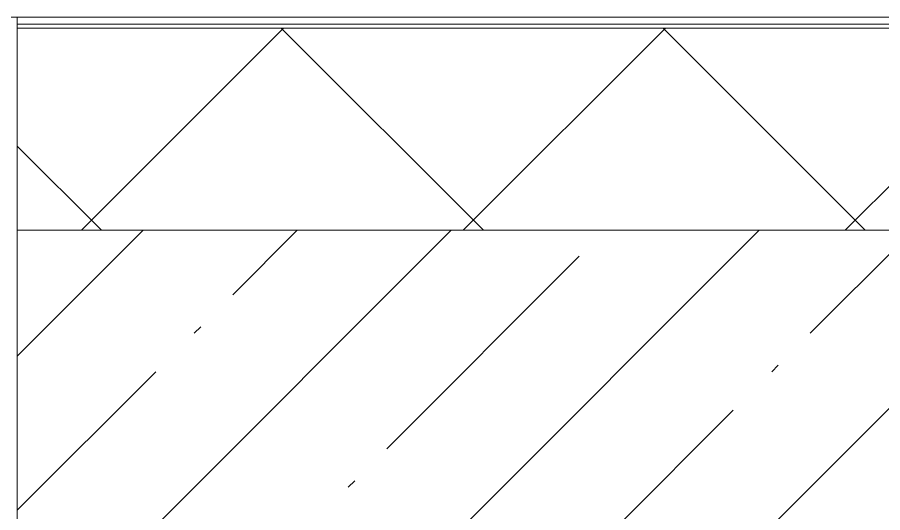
# Model space of a CAD drawing. Header units: millimetres. Extents: x -213911 to 415037, y -3642 to 107391.
# Drawn here: x 37705 to 38346, y 102597 to 102964 of the extents above; entities that cross this region are included whole.
import ezdxf

# ---------------------------------------------------------------- set-up
doc = ezdxf.new("R2010")
doc.units = ezdxf.units.MM
doc.layers.add('A-WALL', color=7, linetype='Continuous', lineweight=5)
doc.layers.add('I-WALL', color=7, linetype='Continuous', lineweight=5)
doc.layers.add('A-WALL-1', color=9, linetype='Continuous', lineweight=5, true_color=0x808080)
doc.layers.add('A-WALL-FNSH-1', color=9, linetype='Continuous', lineweight=5, true_color=0x808080)

# ---------------------------------------------------------------- blocks, each defined once
blk = doc.blocks.new('1floor')
at = {"layer": 'A-WALL'}
h = blk.add_hatch(dxfattribs=at)
h.set_pattern_fill('FP_24', color=256, style=0, pattern_type=2)
h.set_pattern_definition([(45, (0, 0), (-141.4214, 141.4214), []), (135, (0, 0), (-141.4214, -141.4214), [])])
h.paths.add_polyline_path([(33860, 23620), (34540, 23620), (34540, 23769.72), (33860, 23769.72)])
h.paths.add_polyline_path([(38490, 23620), (38490, 23769.72), (37640, 23769.72), (37640, 23620), (38482.74, 23620)])
at = {"layer": 'I-WALL'}
h = blk.add_hatch(dxfattribs=at)
h.set_pattern_fill('FP_1', color=256, style=0, pattern_type=2)
h.set_pattern_definition([(45, (0, 0), (-114.04925, 114.04925), []), (45, (114.05, 0), (-114.04925, 114.04925), [201.612, -40.322, 6.706, -33.617])])
h.paths.add_polyline_path([(34515, 23400), (34540, 23400), (34540, 23620), (33610, 23619.72), (33610, 23400), (34465, 23400)])
h.paths.add_polyline_path([(38270, 23400), (38490, 23400), (38490, 23620), (37640, 23619.72), (37640, 23400), (37843.87, 23400)])
at = {"layer": 'A-WALL'}
for p, q in [((34540, 23777.72), (37640, 23777.72)), ((38910, 23772.72), (37640, 23772.72)), ((38910, 23769.72), (37640, 23769.72)), ((38490, 23620), (37640, 23620))]:
    blk.add_line(p, q, dxfattribs=at)
at = {"layer": 'A-WALL-1'}
blk.add_line((37640, 23004), (37640, 23769.72), dxfattribs=at)
at = {"layer": 'A-WALL-FNSH-1'}
for p, q in [((38910, 23777.72), (37640, 23777.72)), ((37640, 23777.72), (37640, 23769.72))]:
    blk.add_line(p, q, dxfattribs=at)

msp = doc.modelspace()

# ---------------------------------------------------------------- block references
msp.add_blockref('1floor', (64.7, 79186.05))

doc.saveas('drawing.dxf')
